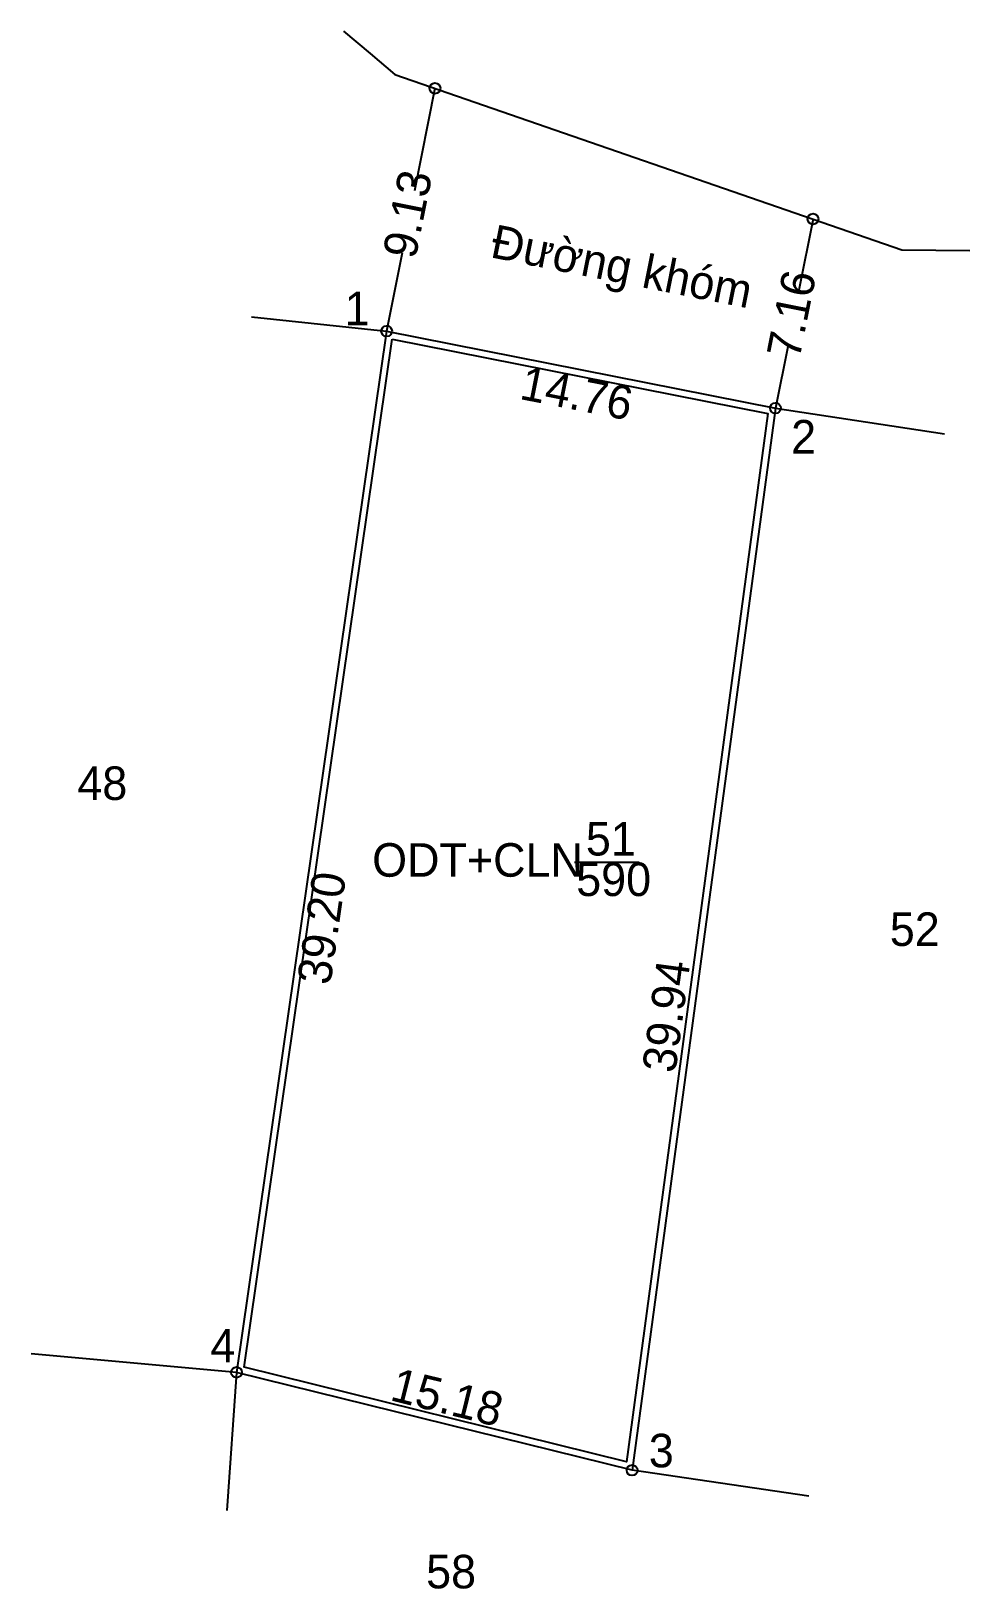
# Model space of a CAD drawing. Extents: x 536756 to 537063, y 1838992 to 1839135.
# Drawn here: x 537028 to 537063, y 1839028.5 to 1839086.6 of the extents above.
import ezdxf

# ---------------------------------------------------------------- set-up
doc = ezdxf.new("R2010")
doc.units = 0
for name, color, linetype in [('2035 - GD DT', 7, 'Continuous'), ('giao thong 3 moi', 7, 'Continuous'), ('HT - TDTT DVO', 7, 'Continuous'), ('KHUNG500', 7, 'Continuous')]:
    doc.layers.add(name, color=color, linetype=linetype)

msp = doc.modelspace()

# ---------------------------------------------------------------- linework, layer by layer
at = {"layer": '2035 - GD DT'}
for p, q in [((537043.04, 1839084.44), (537042.28, 1839080.62)), ((537057.12, 1839079.57), (537056.59, 1839076.92)), ((537041.82, 1839078.31), (537041.24, 1839075.39)), ((537056.19, 1839074.87), (537055.72, 1839072.52))]:
    msp.add_line(p, q, dxfattribs=at)
for centre in [(537043.04, 1839084.44), (537057.12, 1839079.57), (537041.24, 1839075.39), (537055.72, 1839072.52), (537035.65, 1839036.59), (537050.38, 1839032.94)]:
    msp.add_circle(centre, 0.2, dxfattribs=at)
at = {"layer": 'giao thong 3 moi'}
for p, q in [((537041.24, 1839075.39), (537055.72, 1839072.52)), ((537055.72, 1839072.52), (537062.02, 1839071.56))]:
    msp.add_line(p, q, dxfattribs=at)
for points in [[(537039.63, 1839086.57), (537040.62, 1839085.74)], [(537040.62, 1839085.74), (537041.55, 1839084.96)], [(537041.55, 1839084.96), (537060.43, 1839078.42), (537062.96, 1839078.39)]]:
    msp.add_lwpolyline(points, dxfattribs=at)
at = {"layer": 'HT - TDTT DVO'}
for p, q in [((537036.2, 1839075.93), (537041.24, 1839075.39)), ((537041.24, 1839075.39), (537035.65, 1839036.59)), ((537041.24, 1839075.39), (537055.72, 1839072.52)), ((537055.72, 1839072.52), (537050.38, 1839032.94)), ((537035.65, 1839036.59), (537028, 1839037.28)), ((537035.65, 1839036.59), (537035.29, 1839031.44)), ((537050.38, 1839032.94), (537035.65, 1839036.59)), ((537056.96, 1839031.97), (537050.38, 1839032.94))]:
    msp.add_line(p, q, dxfattribs=at)
for points in [[(537039.63, 1839086.57), (537040.62, 1839085.74)], [(537040.62, 1839085.74), (537041.55, 1839084.96)]]:
    msp.add_lwpolyline(points, dxfattribs=at)
at = {"layer": 'KHUNG500'}
msp.add_line((537048.24, 1839055.6), (537050.64, 1839055.6), dxfattribs=at)
msp.add_lwpolyline([(537041.45, 1839075.09), (537055.44, 1839072.32), (537050.17, 1839033.25), (537035.93, 1839036.78)], close=True, dxfattribs=at)

# ---------------------------------------------------------------- texts
at = {"layer": '2035 - GD DT'}
for s, height, rotation, p in [('9.13', 1.2499, 78.75096, (537042.31, 1839078.04)), ('Đường khóm', 1.25, 348.78903, (537045.06, 1839078.15)), ('7.16', 1.2499, 78.76823, (537056.61, 1839074.31)), ('14.76', 1.25, 348.78903, (537046.15, 1839072.87)), ('39.20', 1.2499, 81.80169, (537039.14, 1839050.99)), ('39.94', 1.25, 82.31624, (537051.99, 1839047.71)), ('15.18', 1.25, 346.0828, (537041.32, 1839035.56))]:
    msp.add_text(s, height=height, rotation=rotation, dxfattribs=at).set_placement(p)
for s, p in [(' 1', (537039.21, 1839075.61)), (' 2', (537055.84, 1839070.83)), (' 4', (537034.21, 1839036.96)), (' 3', (537050.54, 1839033.05))]:
    msp.add_text(s, height=1.25, dxfattribs=at).set_placement(p)
at = {"layer": 'KHUNG500'}
for s, p in [('48', (537029.72, 1839057.92)), ('51', (537048.66, 1839055.85)), ('ODT+CLN', (537040.7, 1839055.06)), ('590', (537048.3, 1839054.34)), ('52', (537059.98, 1839052.48)), ('58', (537042.71, 1839028.54))]:
    msp.add_text(s, height=1.25, dxfattribs=at).set_placement(p)

doc.saveas('drawing.dxf')
